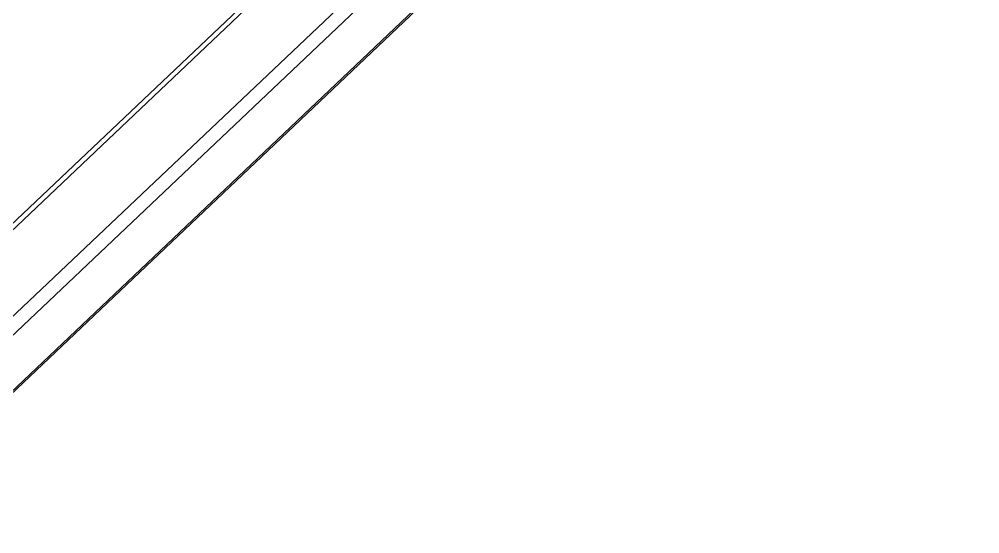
# Model space of a CAD drawing. Header units: millimetres. Extents: x 0 to 14850, y 0 to 10500.
# Drawn here: x 10816 to 13357, y 2096 to 3456 of the extents above; entities that cross this region are included whole.
import ezdxf

# ---------------------------------------------------------------- set-up
doc = ezdxf.new("R2010")
doc.units = ezdxf.units.MM
doc.header["$LTSCALE"] = 50

msp = doc.modelspace()

# ---------------------------------------------------------------- linework, layer by layer
for p, q in [((13336, 5322.2), (10392.2, 2531.2)), ((10392.4, 2514.4), (13354.2, 5322.4)), ((13513.4, 5244.7), (10395.2, 2288.4)), ((10406.3, 2248.2), (13535.2, 5214.7)), ((10404.8, 2095.6), (13533.8, 5062)), ((13537, 5070.9), (10408.1, 2104.4))]:
    msp.add_line(p, q)

doc.saveas('drawing.dxf')
